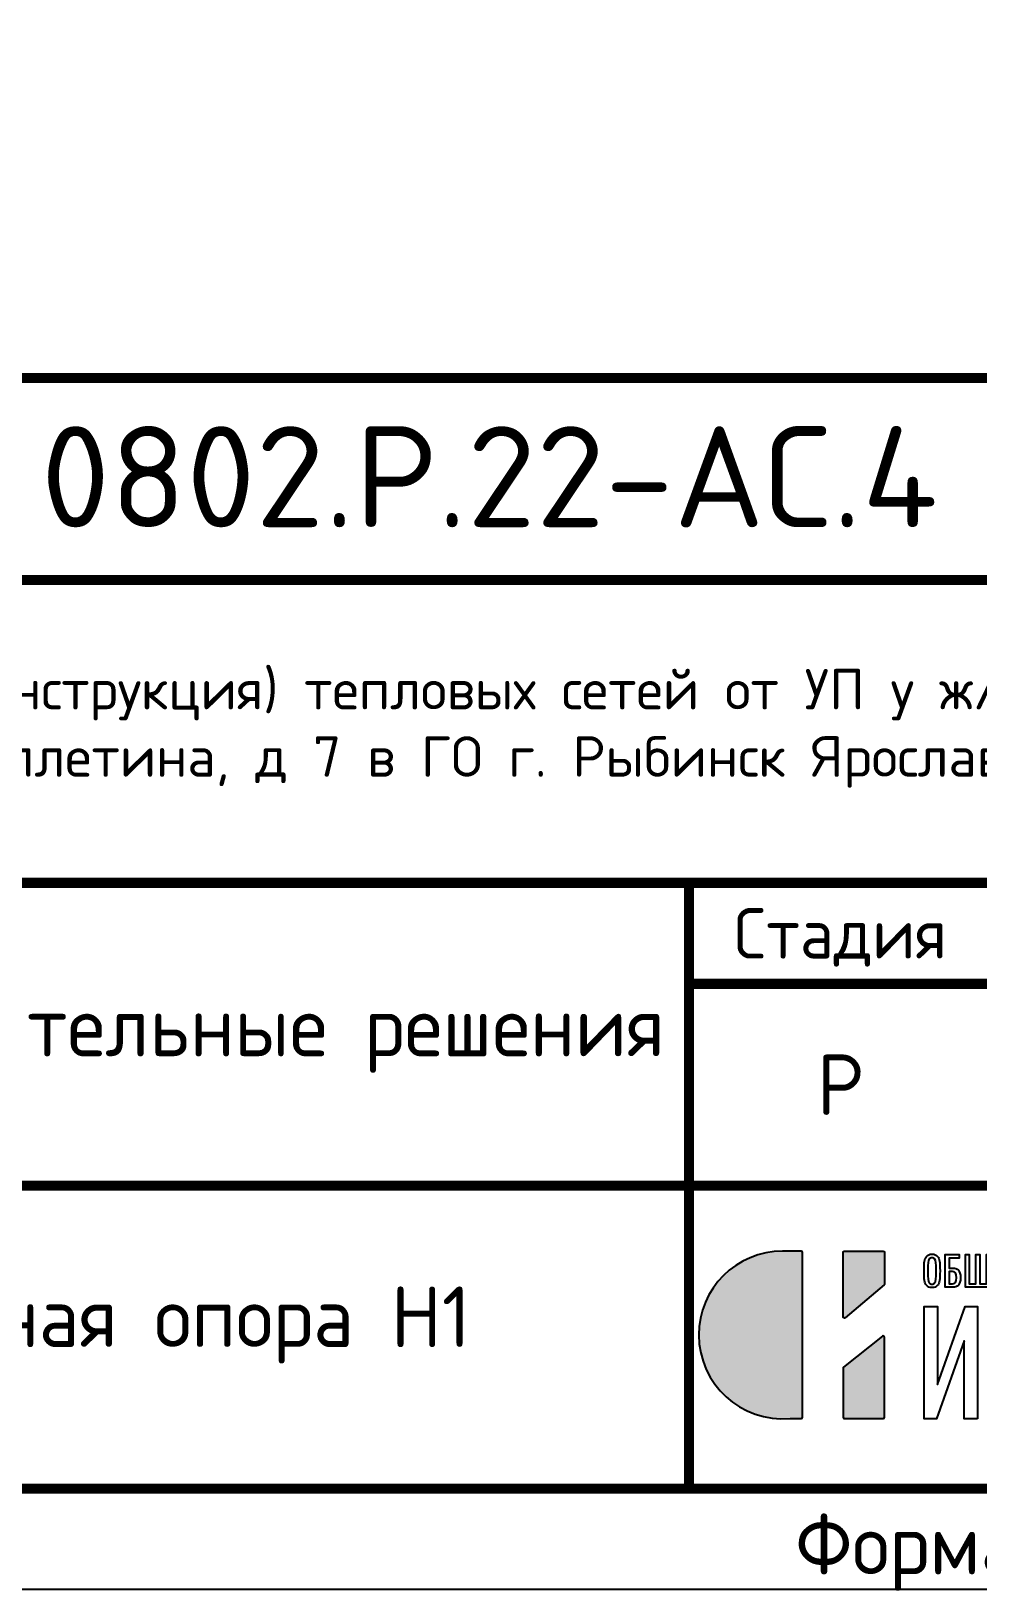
# Model space of a CAD drawing. Header units: millimetres. Extents: x 1601 to 14530, y 1157 to 12625.
# Drawn here: x 8667.6 to 8714.4, y 2825.5 to 2902.8 of the extents above; entities that cross this region are included whole.
import ezdxf
from ezdxf.enums import TextEntityAlignment as Align

# ---------------------------------------------------------------- set-up
doc = ezdxf.new("R2010")
doc.units = ezdxf.units.MM
doc.layers.add('Размерный', color=4, linetype='Continuous', lineweight=30)
doc.styles.add('-ISOCPEUR-', font='isocpeur.TTF')
doc.styles.add('GOST', font='GOST Common.ttf')

# ---------------------------------------------------------------- blocks, each defined once
blk = doc.blocks.new('Лого')
h = blk.add_hatch(color=151)
h.set_gradient(color1=(158, 191, 227), color2=(46, 54, 92), tint=1, name='HEMISPHERICAL')
edge = h.paths.add_edge_path()
edge.add_spline(control_points=[(0.349, 0.494), (-0.191, 0.447), (-0.657, 0.871), (-0.657, 1.415), (-0.657, 1.415), (-0.657, 1.925), (-0.243, 2.339), (0.267, 2.339), (0.267, 2.339), (0.267, 2.339), (0.471, 2.339), (0.471, 2.339), (0.471, 2.339), (0.479, 2.339), (0.485, 2.333), (0.485, 2.325), (0.485, 2.325), (0.485, 2.325), (0.485, 0.508), (0.485, 0.508), (0.485, 0.508), (0.485, 0.5), (0.479, 0.494), (0.471, 0.494), (0.471, 0.494), (0.471, 0.494), (0.35, 0.494), (0.35, 0.494), (0.35, 0.494), (0.35, 0.494), (0.349, 0.494), (0.349, 0.494)], knot_values=[0, 0, 0, 0, 0.111111, 0.111111, 0.111111, 0.111211, 0.222222, 0.222222, 0.222222, 0.222322, 0.333333, 0.333333, 0.333333, 0.333433, 0.444444, 0.444444, 0.444444, 0.444544, 0.555556, 0.555556, 0.555556, 0.555656, 0.666667, 0.666667, 0.666667, 0.666767, 0.777778, 0.777778, 0.777778, 0.777878, 1, 1, 1, 1], degree=3, periodic=0)
edge = h.paths.add_edge_path()
edge.add_spline(control_points=[(0.955, 1.604), (0.955, 1.604), (1.385, 1.966), (1.385, 1.966), (1.385, 1.966), (1.388, 1.969), (1.39, 1.972), (1.39, 1.976), (1.39, 1.976), (1.39, 1.976), (1.39, 2.325), (1.39, 2.325), (1.39, 2.325), (1.39, 2.333), (1.384, 2.339), (1.377, 2.339), (1.377, 2.339), (1.377, 2.339), (0.947, 2.339), (0.947, 2.339), (0.947, 2.339), (0.939, 2.339), (0.933, 2.333), (0.933, 2.325), (0.933, 2.325), (0.933, 2.325), (0.933, 1.614), (0.933, 1.614), (0.933, 1.614), (0.933, 1.609), (0.936, 1.604), (0.941, 1.602), (0.941, 1.602), (0.946, 1.6), (0.951, 1.601), (0.955, 1.604)], knot_values=[0, 0, 0, 0, 0.1, 0.1, 0.1, 0.1001, 0.2, 0.2, 0.2, 0.2001, 0.3, 0.3, 0.3, 0.3001, 0.4, 0.4, 0.4, 0.4001, 0.5, 0.5, 0.5, 0.5001, 0.6, 0.6, 0.6, 0.6001, 0.7, 0.7, 0.7, 0.7001, 0.8, 0.8, 0.8, 0.8001, 1, 1, 1, 1], degree=3, periodic=0)
edge = h.paths.add_edge_path()
edge.add_spline(control_points=[(0.938, 1.059), (0.938, 1.059), (1.369, 1.401), (1.369, 1.401), (1.369, 1.401), (1.373, 1.404), (1.378, 1.405), (1.383, 1.402), (1.383, 1.402), (1.387, 1.4), (1.39, 1.396), (1.39, 1.39), (1.39, 1.39), (1.39, 1.39), (1.39, 0.508), (1.39, 0.508), (1.39, 0.508), (1.39, 0.5), (1.384, 0.494), (1.377, 0.494), (1.377, 0.494), (1.377, 0.494), (0.947, 0.494), (0.947, 0.494), (0.947, 0.494), (0.939, 0.494), (0.933, 0.5), (0.933, 0.508), (0.933, 0.508), (0.933, 0.508), (0.933, 1.049), (0.933, 1.049), (0.933, 1.049), (0.933, 1.053), (0.935, 1.057), (0.938, 1.059)], knot_values=[0, 0, 0, 0, 0.1, 0.1, 0.1, 0.1001, 0.2, 0.2, 0.2, 0.2001, 0.3, 0.3, 0.3, 0.3001, 0.4, 0.4, 0.4, 0.4001, 0.5, 0.5, 0.5, 0.5001, 0.6, 0.6, 0.6, 0.6001, 0.7, 0.7, 0.7, 0.7001, 0.8, 0.8, 0.8, 0.8001, 1, 1, 1, 1], degree=3, periodic=0)
at = {"color": 159}
for points, knots in [([(0.349, 0.494), (-0.191, 0.447), (-0.657, 0.871), (-0.657, 1.415), (-0.657, 1.415), (-0.657, 1.925), (-0.243, 2.339), (0.267, 2.339), (0.267, 2.339), (0.267, 2.339), (0.471, 2.339), (0.471, 2.339), (0.471, 2.339), (0.479, 2.339), (0.485, 2.333), (0.485, 2.325), (0.485, 2.325), (0.485, 2.325), (0.485, 0.508), (0.485, 0.508), (0.485, 0.508), (0.485, 0.5), (0.479, 0.494), (0.471, 0.494), (0.471, 0.494), (0.471, 0.494), (0.35, 0.494), (0.35, 0.494), (0.35, 0.494), (0.35, 0.494), (0.349, 0.494), (0.349, 0.494)], [0, 0, 0, 0, 0.111111, 0.111111, 0.111111, 0.111111, 0.222222, 0.222222, 0.222222, 0.222222, 0.333333, 0.333333, 0.333333, 0.333333, 0.444444, 0.444444, 0.444444, 0.444444, 0.555556, 0.555556, 0.555556, 0.555556, 0.666667, 0.666667, 0.666667, 0.666667, 0.777778, 0.777778, 0.777778, 0.777778, 1, 1, 1, 1]), ([(0.955, 1.604), (0.955, 1.604), (1.385, 1.966), (1.385, 1.966), (1.385, 1.966), (1.388, 1.969), (1.39, 1.972), (1.39, 1.976), (1.39, 1.976), (1.39, 1.976), (1.39, 2.325), (1.39, 2.325), (1.39, 2.325), (1.39, 2.333), (1.384, 2.339), (1.377, 2.339), (1.377, 2.339), (1.377, 2.339), (0.947, 2.339), (0.947, 2.339), (0.947, 2.339), (0.939, 2.339), (0.933, 2.333), (0.933, 2.325), (0.933, 2.325), (0.933, 2.325), (0.933, 1.614), (0.933, 1.614), (0.933, 1.614), (0.933, 1.609), (0.936, 1.604), (0.941, 1.602), (0.941, 1.602), (0.946, 1.6), (0.951, 1.601), (0.955, 1.604)], [0, 0, 0, 0, 0.1, 0.1, 0.1, 0.1, 0.2, 0.2, 0.2, 0.2, 0.3, 0.3, 0.3, 0.3, 0.4, 0.4, 0.4, 0.4, 0.5, 0.5, 0.5, 0.5, 0.6, 0.6, 0.6, 0.6, 0.7, 0.7, 0.7, 0.7, 0.8, 0.8, 0.8, 0.8, 1, 1, 1, 1]), ([(2.002, 2.121), (2.002, 2.221), (1.999, 2.253), (1.976, 2.279), (1.976, 2.279), (1.962, 2.295), (1.942, 2.306), (1.914, 2.306), (1.914, 2.306), (1.885, 2.306), (1.866, 2.295), (1.852, 2.279), (1.852, 2.279), (1.829, 2.253), (1.826, 2.221), (1.826, 2.121), (1.826, 2.121), (1.826, 2.021), (1.829, 1.988), (1.852, 1.962), (1.852, 1.962), (1.866, 1.946), (1.885, 1.936), (1.914, 1.936), (1.914, 1.936), (1.942, 1.936), (1.962, 1.946), (1.976, 1.962), (1.976, 1.962), (1.999, 1.988), (2.002, 2.021), (2.002, 2.121)], [0, 0, 0, 0, 0.111111, 0.111111, 0.111111, 0.111111, 0.222222, 0.222222, 0.222222, 0.222222, 0.333333, 0.333333, 0.333333, 0.333333, 0.444444, 0.444444, 0.444444, 0.444444, 0.555556, 0.555556, 0.555556, 0.555556, 0.666667, 0.666667, 0.666667, 0.666667, 0.777778, 0.777778, 0.777778, 0.777778, 1, 1, 1, 1]), ([(1.959, 2.121), (1.959, 2.035), (1.956, 2.006), (1.943, 1.989), (1.943, 1.989), (1.937, 1.981), (1.928, 1.975), (1.914, 1.975), (1.914, 1.975), (1.9, 1.975), (1.89, 1.981), (1.884, 1.989), (1.884, 1.989), (1.871, 2.006), (1.869, 2.035), (1.869, 2.121), (1.869, 2.121), (1.869, 2.207), (1.871, 2.235), (1.884, 2.253), (1.884, 2.253), (1.89, 2.261), (1.9, 2.266), (1.914, 2.266), (1.914, 2.266), (1.928, 2.266), (1.937, 2.261), (1.943, 2.253), (1.943, 2.253), (1.956, 2.235), (1.959, 2.207), (1.959, 2.121)], [0, 0, 0, 0, 0.111111, 0.111111, 0.111111, 0.111111, 0.222222, 0.222222, 0.222222, 0.222222, 0.333333, 0.333333, 0.333333, 0.333333, 0.444444, 0.444444, 0.444444, 0.444444, 0.555556, 0.555556, 0.555556, 0.555556, 0.666667, 0.666667, 0.666667, 0.666667, 0.777778, 0.777778, 0.777778, 0.777778, 1, 1, 1, 1]), ([(2.228, 2.046), (2.228, 2.126), (2.196, 2.152), (2.141, 2.152), (2.141, 2.152), (2.141, 2.152), (2.102, 2.152), (2.102, 2.152), (2.102, 2.152), (2.102, 2.152), (2.102, 2.262), (2.102, 2.262), (2.102, 2.262), (2.102, 2.262), (2.212, 2.262), (2.212, 2.262), (2.212, 2.262), (2.212, 2.262), (2.212, 2.302), (2.212, 2.302), (2.212, 2.302), (2.212, 2.302), (2.059, 2.302), (2.059, 2.302), (2.059, 2.302), (2.059, 2.302), (2.059, 1.94), (2.059, 1.94), (2.059, 1.94), (2.059, 1.94), (2.141, 1.94), (2.141, 1.94), (2.141, 1.94), (2.195, 1.94), (2.228, 1.966), (2.228, 2.046)], [0, 0, 0, 0, 0.1, 0.1, 0.1, 0.1, 0.2, 0.2, 0.2, 0.2, 0.3, 0.3, 0.3, 0.3, 0.4, 0.4, 0.4, 0.4, 0.5, 0.5, 0.5, 0.5, 0.6, 0.6, 0.6, 0.6, 0.7, 0.7, 0.7, 0.7, 0.8, 0.8, 0.8, 0.8, 1, 1, 1, 1]), ([(2.587, 1.868), (2.587, 1.868), (2.587, 1.979), (2.587, 1.979), (2.587, 1.979), (2.587, 1.979), (2.559, 1.979), (2.559, 1.979), (2.559, 1.979), (2.559, 1.979), (2.559, 2.302), (2.559, 2.302), (2.559, 2.302), (2.559, 2.302), (2.515, 2.302), (2.515, 2.302), (2.515, 2.302), (2.515, 2.302), (2.515, 1.979), (2.515, 1.979), (2.515, 1.979), (2.515, 1.979), (2.442, 1.979), (2.442, 1.979), (2.442, 1.979), (2.442, 1.979), (2.442, 2.302), (2.442, 2.302), (2.442, 2.302), (2.442, 2.302), (2.398, 2.302), (2.398, 2.302), (2.398, 2.302), (2.398, 2.302), (2.398, 1.979), (2.398, 1.979), (2.398, 1.979), (2.398, 1.979), (2.325, 1.979), (2.325, 1.979), (2.325, 1.979), (2.325, 1.979), (2.325, 2.302), (2.325, 2.302), (2.325, 2.302), (2.325, 2.302), (2.282, 2.302), (2.282, 2.302), (2.282, 2.302), (2.282, 2.302), (2.282, 1.94), (2.282, 1.94), (2.282, 1.94), (2.282, 1.94), (2.546, 1.94), (2.546, 1.94), (2.546, 1.94), (2.546, 1.94), (2.546, 1.868), (2.546, 1.868), (2.546, 1.868), (2.546, 1.868), (2.587, 1.868), (2.587, 1.868)], [0, 0, 0, 0, 0.058824, 0.058824, 0.058824, 0.058824, 0.117647, 0.117647, 0.117647, 0.117647, 0.176471, 0.176471, 0.176471, 0.176471, 0.235294, 0.235294, 0.235294, 0.235294, 0.294118, 0.294118, 0.294118, 0.294118, 0.352941, 0.352941, 0.352941, 0.352941, 0.411765, 0.411765, 0.411765, 0.411765, 0.470588, 0.470588, 0.470588, 0.470588, 0.529412, 0.529412, 0.529412, 0.529412, 0.588235, 0.588235, 0.588235, 0.588235, 0.647059, 0.647059, 0.647059, 0.647059, 0.705882, 0.705882, 0.705882, 0.705882, 0.764706, 0.764706, 0.764706, 0.764706, 0.823529, 0.823529, 0.823529, 0.823529, 0.882353, 0.882353, 0.882353, 0.882353, 1, 1, 1, 1]), ([(2.184, 2.046), (2.184, 1.997), (2.169, 1.979), (2.14, 1.979), (2.14, 1.979), (2.14, 1.979), (2.102, 1.979), (2.102, 1.979), (2.102, 1.979), (2.102, 1.979), (2.102, 2.113), (2.102, 2.113), (2.102, 2.113), (2.102, 2.113), (2.14, 2.113), (2.14, 2.113), (2.14, 2.113), (2.169, 2.113), (2.184, 2.095), (2.184, 2.046)], [0, 0, 0, 0, 0.166667, 0.166667, 0.166667, 0.166667, 0.333333, 0.333333, 0.333333, 0.333333, 0.5, 0.5, 0.5, 0.5, 0.666667, 0.666667, 0.666667, 0.666667, 1, 1, 1, 1]), ([(2.416, 0.491), (2.416, 0.491), (2.416, 1.727), (2.416, 1.727), (2.416, 1.727), (2.416, 1.727), (2.279, 1.727), (2.279, 1.727), (2.279, 1.727), (2.279, 1.727), (1.975, 0.868), (1.975, 0.868), (1.975, 0.868), (1.975, 0.868), (1.975, 1.727), (1.975, 1.727), (1.975, 1.727), (1.975, 1.727), (1.826, 1.727), (1.826, 1.727), (1.826, 1.727), (1.826, 1.727), (1.826, 0.491), (1.826, 0.491), (1.826, 0.491), (1.826, 0.491), (1.965, 0.491), (1.965, 0.491), (1.965, 0.491), (1.965, 0.491), (2.267, 1.349), (2.267, 1.349), (2.267, 1.349), (2.267, 1.349), (2.267, 0.491), (2.267, 0.491), (2.267, 0.491), (2.267, 0.491), (2.416, 0.491), (2.416, 0.491)], [0, 0, 0, 0, 0.090909, 0.090909, 0.090909, 0.090909, 0.181818, 0.181818, 0.181818, 0.181818, 0.272727, 0.272727, 0.272727, 0.272727, 0.363636, 0.363636, 0.363636, 0.363636, 0.454545, 0.454545, 0.454545, 0.454545, 0.545455, 0.545455, 0.545455, 0.545455, 0.636364, 0.636364, 0.636364, 0.636364, 0.727273, 0.727273, 0.727273, 0.727273, 0.818182, 0.818182, 0.818182, 0.818182, 1, 1, 1, 1]), ([(0.938, 1.059), (0.938, 1.059), (1.369, 1.401), (1.369, 1.401), (1.369, 1.401), (1.373, 1.404), (1.378, 1.405), (1.383, 1.402), (1.383, 1.402), (1.387, 1.4), (1.39, 1.396), (1.39, 1.39), (1.39, 1.39), (1.39, 1.39), (1.39, 0.508), (1.39, 0.508), (1.39, 0.508), (1.39, 0.5), (1.384, 0.494), (1.377, 0.494), (1.377, 0.494), (1.377, 0.494), (0.947, 0.494), (0.947, 0.494), (0.947, 0.494), (0.939, 0.494), (0.933, 0.5), (0.933, 0.508), (0.933, 0.508), (0.933, 0.508), (0.933, 1.049), (0.933, 1.049), (0.933, 1.049), (0.933, 1.053), (0.935, 1.057), (0.938, 1.059)], [0, 0, 0, 0, 0.1, 0.1, 0.1, 0.1, 0.2, 0.2, 0.2, 0.2, 0.3, 0.3, 0.3, 0.3, 0.4, 0.4, 0.4, 0.4, 0.5, 0.5, 0.5, 0.5, 0.6, 0.6, 0.6, 0.6, 0.7, 0.7, 0.7, 0.7, 0.8, 0.8, 0.8, 0.8, 1, 1, 1, 1])]:
    blk.add_open_spline(points, degree=3, knots=knots, dxfattribs=at)
blk = doc.blocks.new('*U372')
blk.add_lwpolyline([(0, 0), (420, 0), (420, -297), (0, -297)], close=True)
at = {"const_width": 0.5}
blk.add_lwpolyline([(20, -5), (415, -5), (415, -292), (20, -292)], close=True, dxfattribs=at)
for points in [[(230, -292), (230, -237), (415, -237)], [(295, -247), (415, -247)], [(230, -262), (415, -262)], [(365, -262), (365, -292)], [(365, -267), (415, -267)], [(295, -277), (415, -277)]]:
    blk.add_lwpolyline(points, dxfattribs=at)
at = {"xscale": 4.492609629394886, "yscale": 4.492609629394886, "zscale": 4.492609629394886}
blk.add_blockref('Лого', (368.434, -290.745), dxfattribs=at)
at = {"style": 'GOST'}
for s, height, p in [('Стадия', 2.5, (372.5, -264.5)), ('Р', 3, (372.5, -272))]:
    blk.add_text(s, height=height, dxfattribs=at).set_placement(p, align=Align.MIDDLE_CENTER)
at = {"attachment_point": 5}
for s, insert, char_height, width, style in [('\\pi2.57236;{\\C7;«Капитальный ремонт (реконструкция) тепловых сетей от УП у ж/д №26 по ул. Б. Новикова до ТК-8018 ул. Расплетина, д 7 в ГО г. Рыбинск Ярославской области».}', (353.292, -254.349), 2, 124.31117, '-ISOCPEUR-'), ('Архитектурно-строительные решения', (330, -269.5), 3, 70, 'GOST')]:
    blk.add_mtext(s, dxfattribs=dict(at, insert=insert, char_height=char_height, width=width, style=style))
at = {"style": 'GOST'}
blk.add_attdef('РАЗРАБОТАЛ', text='', height=2.5, dxfattribs=at).set_placement((250.501, -264.224), align=Align.MIDDLE_LEFT)
blk.add_attdef('ПРОВЕРИЛ', (250.749, -270.729), '', height=2.5, dxfattribs=at)
at = {"style": 'GOST', "flags": 8}
for tag, p in [('ЛИСТ', (387.603, -271.867)), ('ЛИСТОВ', (405.299, -271.865)), ('ФОРМАТ', (380.972, -294.745))]:
    blk.add_attdef(tag, text='', height=3, dxfattribs=at).set_placement(p, align=Align.MIDDLE_CENTER)
blk.add_attdef('ИМЯ_ЧЕРТЕЖА_001', (321.53, -284.988), '', height=3, dxfattribs=at)

msp = doc.modelspace()

# ---------------------------------------------------------------- block references
ref = msp.add_blockref('*U372', (8335.1426, 3122.5891))
ref.add_attrib('ИМЯ_ЧЕРТЕЖА_001', 'Неподвижная опора Н1', (8648.0588, 2837.6012), dxfattribs={"height": 3, "style": 'GOST'})
ref.add_attrib('ФОРМАТ', 'Формат А3 ', dxfattribs={"height": 3, "style": 'GOST'}).set_placement((8716.1148, 2827.844), align=Align.MIDDLE_CENTER)

# ---------------------------------------------------------------- texts
at = {"layer": 'Размерный', "color": 7, "lineweight": 30, "insert": (8592.543, 2883.1993), "char_height": 5, "width": 185, "attachment_point": 1, "style": '-ISOCPEUR-'}
msp.add_mtext('\\pi65.5,l10;0802.Р.22-АС.4', dxfattribs=at)

doc.saveas('drawing.dxf')
